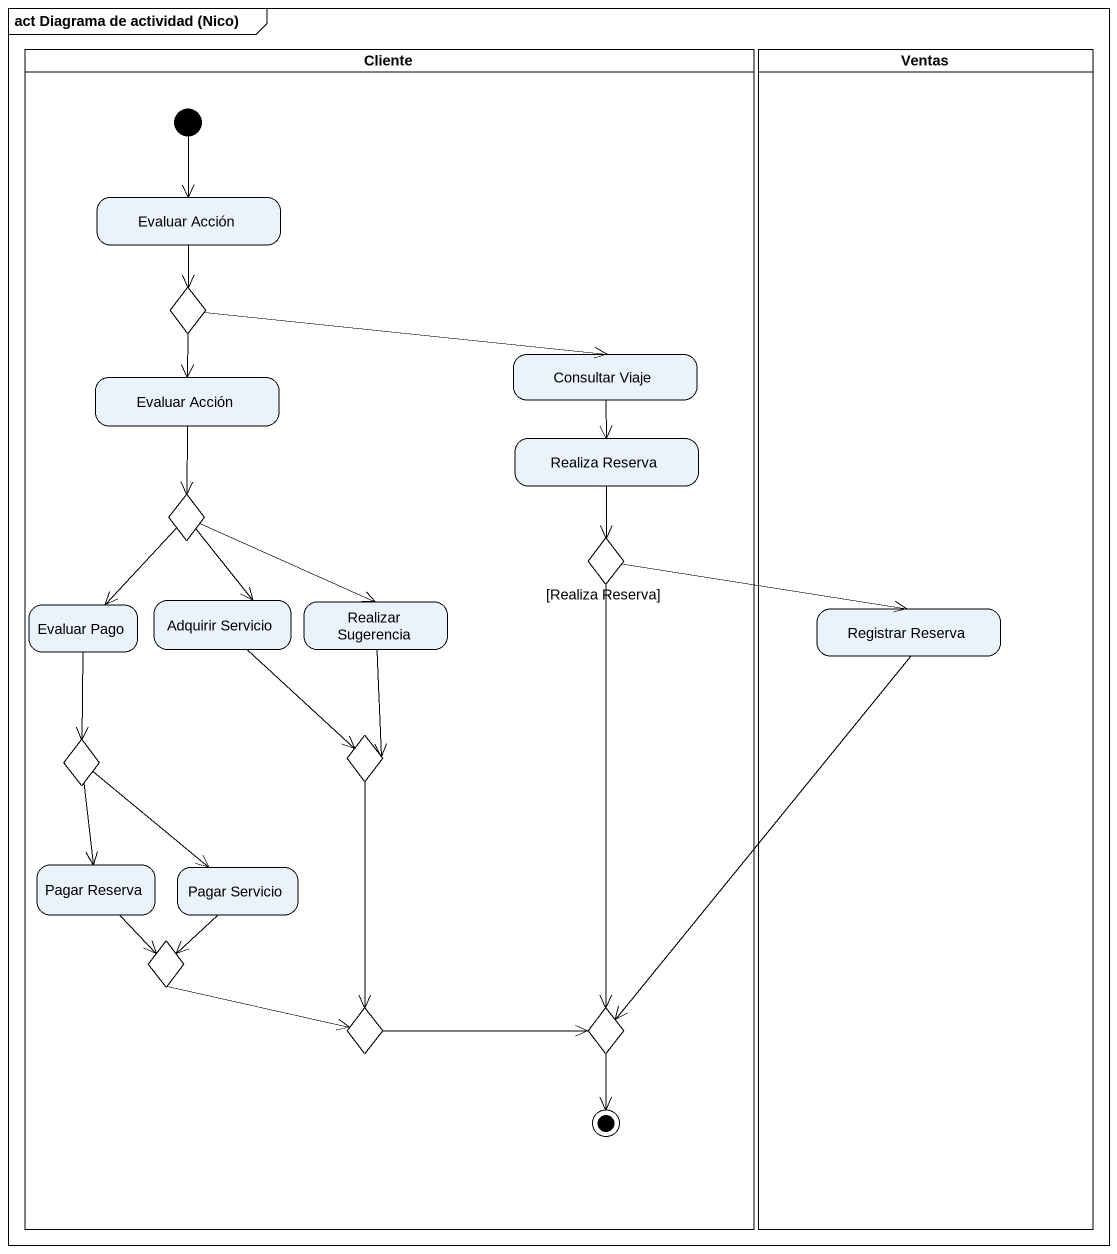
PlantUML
@startuml
mainframe act Diagrama de actividad (Nico)
hide empty description
state Cliente <<partition>> {
  state "Evaluar Acción" as Evaluar_Acción
  state choice1 <<choice>>
  state "Evaluar Acción" as Evaluar_Acción_2
  state "Consultar Viaje" as Consultar_Viaje
  state "Realiza Reserva" as Realiza_Reserva
  state choice2 <<choice>>
  state "[Realiza Reserva]" as Realiza_Reserva_2 <<choice>>
  state "Evaluar Pago" as Evaluar_Pago
  state "Adquirir Servicio" as Adquirir_Servicio
  state "Realizar Sugerencia" as Realizar_Sugerencia
  state choice3 <<choice>>
  state choice4 <<choice>>
  state "Pagar Reserva" as Pagar_Reserva
  state "Pagar Servicio" as Pagar_Servicio
  state choice5 <<choice>>
  state choice6 <<choice>>
  state choice7 <<choice>>
  [*] --> Evaluar_Acción
  choice7 --> [*]
}
state Ventas <<partition>> {
  state "Registrar Reserva" as Registrar_Reserva
}
Evaluar_Acción --> choice1
choice1 --> Evaluar_Acción_2
choice1 -right-> Consultar_Viaje
Evaluar_Acción_2 --> choice2
Consultar_Viaje --> Realiza_Reserva
Realiza_Reserva --> Realiza_Reserva_2
choice2 --> Evaluar_Pago
choice2 --> Adquirir_Servicio
choice2 -right-> Realizar_Sugerencia
Realiza_Reserva_2 -right-> Registrar_Reserva
Realiza_Reserva_2 --> choice7
Evaluar_Pago --> choice3
Adquirir_Servicio --> choice4
Realizar_Sugerencia --> choice4
Registrar_Reserva --> choice7
choice3 --> Pagar_Reserva
choice3 --> Pagar_Servicio
choice4 --> choice6
Pagar_Reserva --> choice5
Pagar_Servicio --> choice5
choice5 -right-> choice6
choice6 -right-> choice7
@enduml
